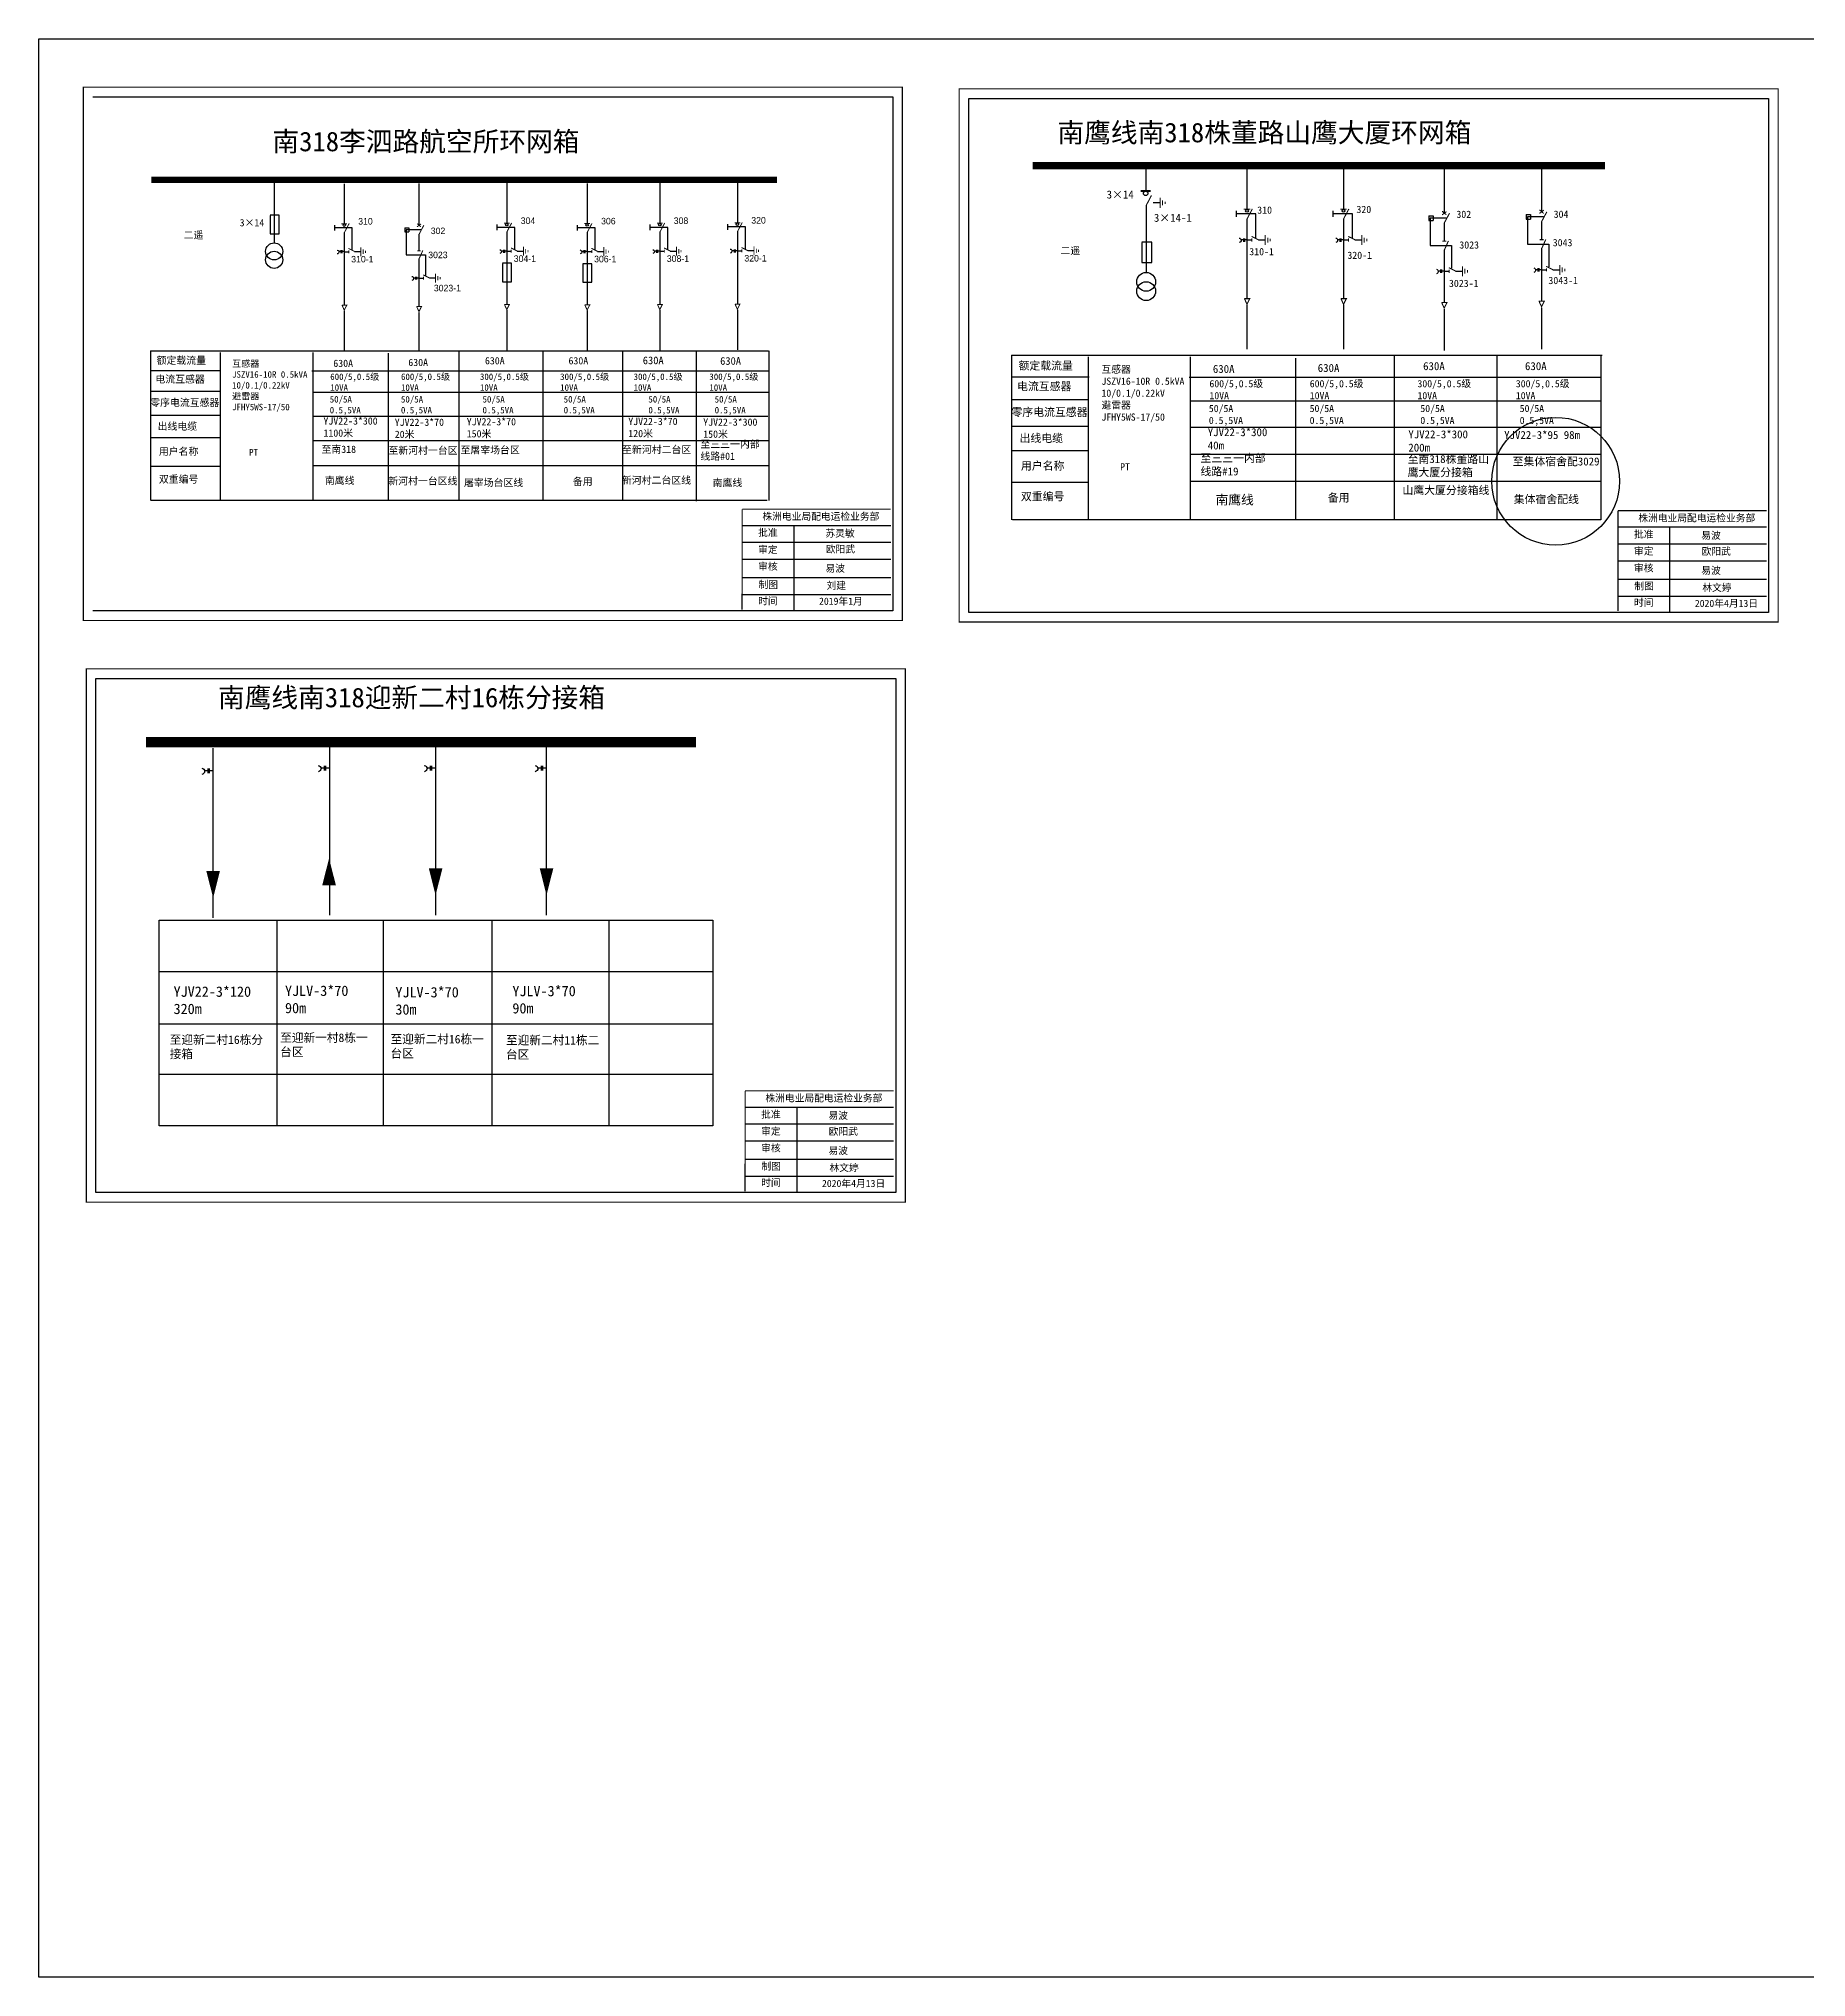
# Model space of a CAD drawing. Extents: x -194 to 226, y -192 to 105.
# Drawn here: x -194.2 to 76.5, y -191.9 to 105.1 of the extents above; entities that cross this region are included whole.
import ezdxf

# ---------------------------------------------------------------- set-up
doc = ezdxf.new("R2010")
doc.units = 0
doc.header["$LTSCALE"] = 0.774411
doc.linetypes.add('ACAD_ISO02W100', pattern=[15, 12, -3])
doc.linetypes.add('CENTER', pattern=[50.8, 31.75, -6.35, 6.35, -6.35])
doc.layers.get('0').update_dxf_attribs({"linetype": 'CONTINUOUS'})
doc.layers.add('1', color=7, linetype='CONTINUOUS')
doc.layers.add('2', color=7, linetype='CONTINUOUS')
doc.styles.add('hztxt_txtstyle_0.00_0_0', font='simkai.ttf')
doc.styles.add('hztxt_txtstyle_1.80_0_0', font='', dxfattribs={"height": 1.8, "bigfont": 'hztxt.shx'})
doc.styles.add('hztxt_txtstyle_2.70_0_0', font='simkai.ttf', dxfattribs={"height": 2.7})
doc.styles.add('KaiTi_txtstyle_1.22_0_0', font='simkai.ttf', dxfattribs={"height": 1.220356})
doc.styles.add('SimSun_txtstyle_1.09_0_0', font='', dxfattribs={"height": 1.0944})
doc.styles.get("Standard").update_dxf_attribs({"font": '', "height": 2.5})
doc.styles.add('字体', font='', dxfattribs={"height": 2.5})
doc.styles.get('hztxt_txtstyle_1.80_0_0').set_extended_font_data('hztxt')
doc.styles.get('SimSun_txtstyle_1.09_0_0').set_extended_font_data('SimSun')
doc.styles.get('Standard').set_extended_font_data('SimSun')
doc.styles.get('字体').set_extended_font_data('SimSun')

# ---------------------------------------------------------------- blocks, each defined once
blk = doc.blocks.new('JD')
for points in [[(-2, 0.2), (-2, -0.2), (2, 0.2), (2, -0.2)], [(1, -1.2), (1, -0.8), (-1, -1.2), (-1, -0.8)], [(-0.5, -1.8), (-0.5, -2.2), (0.5, -1.8), (0.5, -2.2)]]:
    blk.add_trace(points)

msp = doc.modelspace()

# ---------------------------------------------------------------- linework, layer by layer
at = {"color": 0}
for p, q in [((-194.22, 105.09), (225.78, 105.09)), ((-158.17, 83.17), (-158.17, 73.84)), ((-24.6, 85.43), (-24.6, 81.81)), ((-9.13, 85.72), (-9.13, 79)), ((5.66, 85.72), (5.66, 79)), ((21.07, 85.41), (21.07, 78.35)), ((35.98, 85.62), (35.98, 78.56)), ((-147.42, 82.88), (-147.42, 76.77)), ((-135.98, 82.91), (-135.98, 76.49)), ((-122.53, 82.96), (-122.53, 76.85)), ((-110.22, 82.9), (-110.22, 76.79)), ((-99.08, 82.96), (-99.08, 76.85)), ((-87.2, 83.02), (-87.2, 76.91)), ((-24.58, 79.57), (-24.58, 69.32)), ((-23.5, 79.98), (-22.46, 79.98)), ((-9.13, 77.5), (-9.13, 65.29)), ((5.66, 77.5), (5.66, 65.29)), ((18.73, 77.97), (19.39, 77.97)), ((18.73, 77.97), (18.73, 77.24)), ((18.73, 77.24), (19.39, 77.24)), ((19.39, 77.97), (19.39, 77.24)), ((33.64, 78.18), (34.3, 78.18)), ((33.64, 78.18), (33.64, 77.45)), ((33.64, 77.45), (34.3, 77.45)), ((34.3, 78.18), (34.3, 77.45)), ((-147.42, 75.41), (-147.42, 64.3)), ((-138.12, 76.14), (-137.52, 76.14)), ((-138.12, 76.14), (-138.12, 75.48)), ((-138.12, 75.48), (-137.52, 75.48)), ((-137.52, 76.14), (-137.52, 75.48)), ((-135.98, 75.13), (-135.98, 72.65)), ((-122.53, 75.49), (-122.53, 64.39)), ((-110.22, 75.43), (-110.22, 64.33)), ((-99.08, 75.49), (-99.08, 64.39)), ((-87.2, 75.55), (-87.2, 64.45)), ((-9.13, 74.26), (-8.37, 74.26)), ((-7.38, 74.28), (-6.34, 74.28)), ((5.66, 74.26), (6.42, 74.26)), ((7.41, 74.28), (8.45, 74.28)), ((21.07, 76.85), (21.07, 74.13)), ((35.98, 77.06), (35.98, 74.34)), ((-147.42, 72.46), (-146.73, 72.46)), ((-145.83, 72.48), (-144.89, 72.48)), ((-135.98, 71.42), (-135.98, 64.11)), ((-122.53, 72.54), (-121.84, 72.54)), ((-120.93, 72.56), (-119.99, 72.56)), ((-110.22, 72.48), (-109.52, 72.48)), ((-108.62, 72.5), (-107.68, 72.5)), ((-99.08, 72.54), (-98.39, 72.54)), ((-97.49, 72.56), (-96.55, 72.56)), ((-87.2, 72.6), (-86.51, 72.6)), ((-85.61, 72.62), (-84.67, 72.62)), ((21.07, 72.77), (21.07, 64.73)), ((35.98, 72.98), (35.98, 64.94)), ((-135.98, 68.42), (-135.29, 68.42)), ((-134.39, 68.44), (-133.45, 68.44)), ((21.07, 69.47), (21.83, 69.47)), ((22.82, 69.49), (23.86, 69.49)), ((35.98, 69.68), (36.74, 69.68)), ((37.74, 69.7), (38.77, 69.7)), ((-166.35, 54.2), (-177.05, 54.2)), ((-166.39, 51.05), (-177.09, 51.05)), ((-33.33, 53.22), (-45.11, 53.22)), ((-33.38, 49.76), (-45.15, 49.76)), ((-166.39, 47.34), (-177.09, 47.34)), ((-33.38, 45.67), (-45.15, 45.67)), ((-166.43, 43.95), (-177.13, 43.95)), ((-33.42, 41.94), (-45.2, 41.94)), ((-166.39, 39.54), (-177.09, 39.54)), ((-33.38, 37.09), (-45.15, 37.09))]:
    msp.add_line(p, q, dxfattribs=at)
for p, q in [((-194.22, -191.91), (-194.22, 105.09)), ((225.78, -191.91), (-194.22, -191.91))]:
    msp.add_line(p, q)
at = {"color": 0, "linetype": 'ACAD_ISO02W100'}
for p, q in [((21.4, 77.59), (18.94, 77.59)), ((18.94, 77.59), (18.94, 73.4)), ((36.31, 77.8), (33.85, 77.8)), ((33.85, 77.8), (33.85, 73.61)), ((-135.68, 75.8), (-137.92, 75.8)), ((-137.92, 75.8), (-137.92, 71.99)), ((-137.92, 71.99), (-134.97, 71.99)), ((-134.97, 71.99), (-134.97, 68.84)), ((18.94, 73.4), (22.19, 73.4)), ((22.19, 73.4), (22.19, 69.94)), ((33.85, 73.61), (37.1, 73.61)), ((37.1, 73.61), (37.1, 70.15))]:
    msp.add_line(p, q, dxfattribs=at)
at = {"color": 0, "linetype": 'CENTER'}
for p, q in [((-147.42, 63.41), (-147.42, 57.27)), ((-135.98, 63.13), (-135.98, 57.36)), ((-122.52, 63.49), (-122.52, 57.35)), ((-110.21, 63.43), (-110.21, 57.29)), ((-99.08, 63.49), (-99.08, 57.35)), ((-87.2, 63.55), (-87.2, 57.41)), ((-9.13, 64.3), (-9.13, 57.55)), ((5.66, 64.3), (5.66, 57.55)), ((21.08, 63.65), (21.08, 57.31)), ((35.99, 63.86), (35.99, 57.52))]:
    msp.add_line(p, q, dxfattribs=at)
at = {"color": 0, "linetype": 'Continuous'}
for p, q in [((-177.12, 57.28), (-82.45, 57.28)), ((-177.07, 34.34), (-177.07, 57.28)), ((-166.45, 57.04), (-166.45, 34.35)), ((-152.24, 57.04), (-152.24, 34.35)), ((-140.72, 56.89), (-140.72, 34.36)), ((-129.89, 57.24), (-129.89, 34.35)), ((-117, 57.24), (-117, 34.35)), ((-104.8, 57.23), (-104.8, 34.33)), ((-93.53, 57.15), (-93.53, 34.25)), ((-82.4, 57.27), (-82.4, 34.33)), ((-45.18, 56.61), (45.26, 56.61)), ((-45.13, 31.38), (-45.13, 56.61)), ((13.42, 56.57), (13.42, 31.38)), ((29.15, 56.57), (29.15, 31.38)), ((45.09, 56.55), (45.09, 31.36)), ((-152.41, 54.22), (-82.42, 54.22)), ((-33.44, 56.34), (-33.44, 31.38)), ((-17.81, 56.34), (-17.81, 31.38)), ((-1.7, 56.17), (-1.7, 31.4)), ((-152.24, 50.92), (-82.4, 50.92)), ((-18, 53.24), (45.09, 53.24)), ((-17.81, 49.62), (45.09, 49.62)), ((-152.24, 47.24), (-82.51, 47.24)), ((-17.81, 45.57), (45.09, 45.57)), ((-152.24, 43.51), (-82.32, 43.51)), ((-152.24, 39.72), (-82.42, 39.72)), ((-17.81, 41.46), (45.09, 41.46)), ((-17.81, 37.29), (45.09, 37.29)), ((-82.66, 34.34), (-177, 34.34)), ((-86.46, 30.53), (-63.71, 30.53)), ((-78.57, 30.53), (-78.57, 17.6)), ((45.09, 31.38), (-45.05, 31.38)), ((47.71, 30.29), (70.46, 30.29)), ((55.61, 30.29), (55.61, 17.36)), ((-86.46, 27.94), (-63.71, 27.94)), ((47.71, 27.69), (70.46, 27.69)), ((-86.46, 25.35), (-63.71, 25.35)), ((47.71, 25.1), (70.46, 25.1)), ((-86.46, 22.52), (-63.71, 22.52)), ((47.71, 22.28), (70.46, 22.28)), ((-86.46, 19.93), (-63.71, 19.93)), ((47.71, 19.68), (70.46, 19.68)), ((-86.01, -58.59), (-63.26, -58.59)), ((-78.11, -58.59), (-78.11, -71.52)), ((-86.01, -61.18), (-63.26, -61.18)), ((-86.01, -63.77), (-63.26, -63.77)), ((-86.01, -66.6), (-63.26, -66.6)), ((-86.01, -69.19), (-63.26, -69.19))]:
    msp.add_line(p, q, dxfattribs=at)
at = {"linetype": 'Continuous'}
for p, q in [((-175.78, -61.47), (-175.78, -29.96)), ((-175.78, -29.96), (-90.96, -29.96)), ((-157.74, -29.99), (-157.74, -61.52)), ((-141.48, -29.99), (-141.48, -61.52)), ((-124.82, -29.99), (-124.82, -61.52)), ((-106.9, -30.04), (-106.9, -61.35)), ((-90.96, -29.96), (-90.96, -61.47)), ((-175.78, -37.84), (-91, -37.84)), ((-175.78, -45.83), (-91, -45.83)), ((-175.78, -53.53), (-91, -53.53)), ((-90.96, -61.47), (-175.78, -61.47))]:
    msp.add_line(p, q, dxfattribs=at)
at = {"color": 0, "linetype": 'Continuous', "const_width": 0.182}
for points in [[(-187.4, 97.66), (-61.92, 97.66), (-61.92, 15.96), (-187.4, 15.96)], [(-53.23, 97.42), (72.25, 97.42), (72.25, 15.72), (-53.23, 15.72)], [(-186.95, 8.54), (-61.47, 8.54), (-61.47, -73.16), (-186.95, -73.16)]]:
    msp.add_lwpolyline(points, close=True, dxfattribs=at)
at = {"color": 0, "linetype": 'Continuous'}
msp.add_lwpolyline([(-185.93, 96.19), (-63.4, 96.19), (-63.4, 17.44), (-185.93, 17.44)], dxfattribs=at)
for points in [[(-51.75, 95.94), (70.78, 95.94), (70.78, 17.19), (-51.75, 17.19)], [(-185.47, 7.06), (-62.94, 7.06), (-62.94, -71.69), (-185.47, -71.69)]]:
    msp.add_lwpolyline(points, close=True, dxfattribs=at)
at = {"color": 0}
for points, const_width in [([(-41.97, 85.64), (45.71, 85.64)], 1.1), ([(-177, 83.48), (-81.15, 83.48)], 0.998), ([(-25.42, 81.76), (-23.88, 81.76)], 0.261), ([(-24.58, 79.53), (-23.76, 81.09)], 0.165), ([(-9.62, 78.98), (-8.64, 78.98)], 0.165), ([(-9.13, 77.46), (-8.31, 79.02)], 0.165), ([(5.17, 78.98), (6.14, 78.98)], 0.165), ([(5.66, 77.46), (6.48, 79.02)], 0.165), ([(20.76, 78.66), (21.41, 78.12)], 0.165), ([(20.76, 78.11), (21.43, 78.61)], 0.165), ([(21.07, 76.81), (21.9, 78.37)], 0.165), ([(35.68, 78.87), (36.32, 78.33)], 0.165), ([(35.67, 78.32), (36.34, 78.82)], 0.165), ([(35.98, 77.02), (36.81, 78.58)], 0.165), ([(-147.86, 76.75), (-146.98, 76.75)], 0.15), ([(-147.42, 75.37), (-146.67, 76.79)], 0.15), ([(-136.26, 76.77), (-135.68, 76.28)], 0.15), ([(-136.27, 76.27), (-135.66, 76.72)], 0.15), ([(-135.98, 75.09), (-135.24, 76.51)], 0.15), ([(-122.97, 76.83), (-122.08, 76.83)], 0.15), ([(-122.53, 75.45), (-121.78, 76.87)], 0.15), ([(-110.66, 76.77), (-109.77, 76.77)], 0.15), ([(-110.22, 75.39), (-109.47, 76.81)], 0.15), ([(-99.52, 76.83), (-98.64, 76.83)], 0.15), ([(-99.08, 75.45), (-98.33, 76.87)], 0.15), ([(-87.64, 76.89), (-86.76, 76.89)], 0.15), ([(-87.2, 75.51), (-86.45, 76.93)], 0.15), ([(-8.41, 74.8), (-7.31, 74.26)], 0.165), ([(-8.37, 74.51), (-8.37, 74)], 0.165), ([(6.38, 74.8), (7.47, 74.26)], 0.165), ([(6.42, 74.51), (6.42, 74)], 0.165), ([(35.69, 74.3), (36.3, 74.3)], 0.165), ([(35.95, 72.78), (36.64, 74.33)], 0.165), ([(-146.77, 72.96), (-145.77, 72.46)], 0.15), ([(-146.73, 72.69), (-146.73, 72.23)], 0.15), ([(-136.25, 72.61), (-135.7, 72.61)], 0.15), ([(-136.02, 71.23), (-135.39, 72.65)], 0.15), ([(-121.87, 73.04), (-120.88, 72.54)], 0.15), ([(-121.84, 72.77), (-121.84, 72.31)], 0.15), ([(-109.56, 72.98), (-108.56, 72.48)], 0.15), ([(-109.52, 72.71), (-109.52, 72.25)], 0.15), ([(-98.43, 73.04), (-97.43, 72.54)], 0.15), ([(-98.39, 72.77), (-98.39, 72.31)], 0.15), ([(-86.55, 73.1), (-85.55, 72.6)], 0.15), ([(-86.51, 72.83), (-86.51, 72.37)], 0.15), ([(20.78, 74.09), (21.39, 74.09)], 0.165), ([(21.04, 72.57), (21.73, 74.12)], 0.165), ([(-135.33, 68.91), (-134.33, 68.42)], 0.15), ([(-135.29, 68.65), (-135.29, 68.19)], 0.15), ([(21.79, 70.02), (22.89, 69.47)], 0.165), ([(21.83, 69.72), (21.83, 69.22)], 0.165), ([(36.7, 70.23), (37.8, 69.68)], 0.165), ([(36.74, 69.93), (36.74, 69.43)], 0.165), ([(-9.53, 65.26), (-8.7, 65.26), (-9.13, 64.41), (-9.52, 65.28)], 0.165), ([(5.25, 65.26), (6.09, 65.26), (5.66, 64.41), (5.26, 65.28)], 0.165), ([(-147.79, 64.28), (-147.03, 64.28), (-147.42, 63.51), (-147.78, 64.3)], 0.15), ([(-136.35, 64.06), (-135.59, 64.06), (-135.98, 63.29), (-136.34, 64.08)], 0.15), ([(-122.89, 64.37), (-122.13, 64.37), (-122.52, 63.59), (-122.89, 64.38)], 0.15), ([(-110.58, 64.3), (-109.82, 64.3), (-110.21, 63.53), (-110.57, 64.32)], 0.15), ([(-99.45, 64.37), (-98.69, 64.37), (-99.08, 63.59), (-99.44, 64.38)], 0.15), ([(-87.57, 64.43), (-86.81, 64.43), (-87.2, 63.65), (-87.56, 64.44)], 0.15), ([(20.67, 64.68), (21.51, 64.68), (21.08, 63.83), (20.68, 64.7)], 0.165), ([(35.58, 64.89), (36.42, 64.89), (35.99, 64.04), (35.59, 64.91)], 0.165)]:
    msp.add_lwpolyline(points, dxfattribs=dict(at, const_width=const_width))
for points in [[(-158.76, 78.01), (-158.76, 75.21), (-157.38, 75.21), (-157.38, 78.04), (-158.76, 78.04)], [(-10.79, 78.73), (-10.79, 77.81)], [(4, 78.73), (4, 77.81)], [(-148.93, 76.52), (-148.93, 75.69)], [(-124.04, 76.61), (-124.04, 75.77)], [(-111.73, 76.54), (-111.73, 75.71)], [(-100.59, 76.61), (-100.59, 75.77)], [(-88.71, 76.67), (-88.71, 75.83)], [(-9.68, 74.26), (-10.03, 74.26)], [(-9.68, 74.49), (-9.68, 73.99)], [(-9.53, 74.49), (-9.53, 73.99)], [(-9.13, 74.26), (-9.53, 74.26)], [(5.1, 74.26), (4.76, 74.26)], [(5.1, 74.49), (5.1, 73.99)], [(5.26, 74.49), (5.26, 73.99)], [(5.66, 74.26), (5.26, 74.26)], [(-147.93, 72.47), (-148.24, 72.47)], [(-147.93, 72.68), (-147.93, 72.22)], [(-147.79, 72.68), (-147.79, 72.22)], [(-147.42, 72.47), (-147.79, 72.47)], [(-123.03, 72.55), (-123.35, 72.55)], [(-123.03, 72.76), (-123.03, 72.3)], [(-122.89, 72.76), (-122.89, 72.3)], [(-122.53, 72.55), (-122.89, 72.55)], [(-110.72, 72.49), (-111.03, 72.49)], [(-110.72, 72.7), (-110.72, 72.24)], [(-110.58, 72.7), (-110.58, 72.24)], [(-110.22, 72.49), (-110.58, 72.49)], [(-99.58, 72.55), (-99.9, 72.55)], [(-99.58, 72.76), (-99.58, 72.3)], [(-99.44, 72.76), (-99.44, 72.3)], [(-99.08, 72.55), (-99.44, 72.55)], [(-87.71, 72.61), (-88.02, 72.61)], [(-87.71, 72.82), (-87.71, 72.36)], [(-87.56, 72.82), (-87.56, 72.36)], [(-87.2, 72.61), (-87.56, 72.61)], [(-25.23, 73.89), (-25.23, 70.81), (-23.71, 70.81), (-23.71, 73.93), (-25.23, 73.93)], [(-136.49, 68.42), (-136.8, 68.42)], [(-136.49, 68.63), (-136.49, 68.18)], [(-136.35, 68.63), (-136.35, 68.18)], [(-135.99, 68.42), (-136.35, 68.42)], [(-123.18, 70.66), (-123.18, 67.86), (-121.8, 67.86), (-121.8, 70.69), (-123.18, 70.69)], [(-110.89, 70.58), (-110.89, 67.78), (-109.5, 67.78), (-109.5, 70.61), (-110.89, 70.61)], [(20.52, 69.48), (20.17, 69.48)], [(20.52, 69.71), (20.52, 69.21)], [(20.67, 69.71), (20.67, 69.21)], [(21.07, 69.48), (20.67, 69.48)], [(35.43, 69.69), (35.08, 69.69)], [(35.43, 69.92), (35.43, 69.42)], [(35.58, 69.92), (35.58, 69.42)], [(35.98, 69.69), (35.58, 69.69)]]:
    msp.add_lwpolyline(points, dxfattribs=at)
at = {"color": 0, "linetype": 'ACAD_ISO02W100'}
for points in [[(-7.78, 74.51), (-7.78, 78.27), (-10.79, 78.27)], [(7.01, 74.51), (7.01, 78.27), (4, 78.27)], [(-146.2, 72.69), (-146.2, 76.11), (-148.93, 76.11)], [(-121.3, 72.78), (-121.3, 76.19), (-124.04, 76.19)], [(-108.99, 72.71), (-108.99, 76.13), (-111.73, 76.13)], [(-97.85, 72.78), (-97.85, 76.19), (-100.59, 76.19)], [(-85.97, 72.84), (-85.97, 76.25), (-88.71, 76.25)]]:
    msp.add_lwpolyline(points, dxfattribs=at)
at = {"color": 0}
for points in [[(-10.33, 74.55, -0.877934), (-10.31, 73.88)], [(4.46, 74.55, -0.877934), (4.47, 73.88)], [(-148.51, 72.72, -0.877934), (-148.5, 72.12)], [(-123.61, 72.8, -0.877934), (-123.6, 72.2)], [(-111.3, 72.74, -0.877934), (-111.29, 72.14)], [(-100.17, 72.8, -0.877934), (-100.16, 72.2)], [(-88.29, 72.87, -0.877934), (-88.28, 72.26)], [(-137.07, 68.68, -0.877934), (-137.06, 68.07)], [(19.88, 69.76, -0.877934), (19.89, 69.09)], [(34.79, 69.97, -0.877934), (34.8, 69.3)]]:
    msp.add_lwpolyline(points, format="xyb", dxfattribs=at)
at = {"color": 0, "linetype": 'Continuous', "const_width": 0.182}
for points in [[(-86.46, 33.01), (-86.48, 17.64)], [(-86.46, 33.01), (-63.71, 33.01)], [(47.71, 32.77), (47.7, 17.4)], [(47.71, 32.77), (70.46, 32.77)], [(-86.01, -56.11), (-86.02, -71.48)], [(-86.01, -56.11), (-63.26, -56.11)]]:
    msp.add_lwpolyline(points, dxfattribs=at)
at = {"color": 0}
for centre, radius in [((-24.65, 81.39), 0.335), ((-9.13, 78.74), 0.211), ((5.66, 78.74), 0.211), ((-147.42, 76.54), 0.192), ((-122.53, 76.62), 0.192), ((-110.22, 76.56), 0.192), ((-99.08, 76.62), 0.192), ((-87.2, 76.68), 0.192)]:
    msp.add_circle(centre, radius, dxfattribs=at)
at = {"color": 1, "linetype": 'Continuous'}
msp.add_circle((38.16, 37.29), 9.79, dxfattribs=at)
at = {"layer": '1'}
for p, q in [((-167.55, -3.61), (-167.55, -23.36)), ((-149.71, -3.2), (-149.71, -22.95)), ((-133.47, -3.2), (-133.47, -22.95)), ((-116.49, -3.2), (-116.49, -22.95)), ((-167.55, -24.89), (-167.55, -29.59)), ((-149.7, -24.48), (-149.7, -29.18)), ((-133.46, -24.48), (-133.46, -29.18)), ((-116.48, -24.48), (-116.48, -29.18))]:
    msp.add_line(p, q, dxfattribs=at)
at = {"layer": '1', "const_width": 1.56}
msp.add_lwpolyline([(-177.78, -2.68), (-93.52, -2.68)], dxfattribs=at)
at = {"layer": '1'}
for points, format in [([(-169.25, -6.67, -0.877934), (-169.23, -7.62)], "xyb"), ([(-151.41, -6.26, -0.877934), (-151.39, -7.21)], "xyb"), ([(-135.17, -6.26, -0.877934), (-135.15, -7.21)], "xyb"), ([(-118.19, -6.26, -0.877934), (-118.17, -7.21)], "xyb"), ([(-149.75, -24.6, 2.08, 0, 0), (-149.75, -20.48, 0, 0, 0)], "xyseb"), ([(-167.51, -22.43, 2.08, 0, 0), (-167.51, -26.56, 0, 0, 0)], "xyseb"), ([(-133.43, -22.02, 2.08, 0, 0), (-133.43, -26.15, 0, 0, 0)], "xyseb"), ([(-116.44, -22.02, 2.08, 0, 0), (-116.44, -26.15, 0, 0, 0)], "xyseb")]:
    msp.add_lwpolyline(points, format=format, dxfattribs=at)
for points in [[(-168.34, -7.07), (-168.83, -7.07)], [(-168.34, -6.74), (-168.34, -7.45)], [(-168.12, -6.74), (-168.12, -7.45)], [(-167.56, -7.07), (-168.12, -7.07)], [(-150.5, -6.66), (-150.99, -6.66)], [(-150.5, -6.33), (-150.5, -7.04)], [(-150.28, -6.33), (-150.28, -7.04)], [(-149.71, -6.66), (-150.28, -6.66)], [(-134.26, -6.66), (-134.75, -6.66)], [(-134.26, -6.33), (-134.26, -7.04)], [(-134.04, -6.33), (-134.04, -7.04)], [(-133.47, -6.66), (-134.04, -6.66)], [(-117.28, -6.66), (-117.77, -6.66)], [(-117.28, -6.33), (-117.28, -7.04)], [(-117.06, -6.33), (-117.06, -7.04)], [(-116.49, -6.66), (-117.06, -6.66)]]:
    msp.add_lwpolyline(points, dxfattribs=at)
at = {"layer": '2', "color": 0}
for centre, radius in [((-158.16, 72.51), 1.31), ((-158.16, 71.21), 1.31), ((-24.57, 67.85), 1.44), ((-24.57, 66.42), 1.44)]:
    msp.add_circle(centre, radius, dxfattribs=at)

# ---------------------------------------------------------------- block references
at = {"color": 0, "rotation": 90}
for p, xscale, yscale, zscale in [((-22.45, 79.95), 0.3844120780053792, 0.3844120780053792, 0.3844120780054647), ((-6.33, 74.25), 0.3844120780053792, 0.3844120780053792, 0.3844120780054647), ((8.46, 74.25), 0.3844120780053792, 0.3844120780053792, 0.3844120780054647), ((-144.88, 72.45), 0.3494655254594932, 0.3494655254594932, 0.3494655254595134), ((-119.98, 72.53), 0.3494655254594932, 0.3494655254594932, 0.3494655254595134), ((-107.67, 72.47), 0.3494655254594932, 0.3494655254594932, 0.3494655254595134), ((-96.53, 72.53), 0.3494655254594932, 0.3494655254594932, 0.3494655254595134), ((-84.65, 72.59), 0.3494655254594932, 0.3494655254594932, 0.3494655254595134), ((-133.44, 68.41), 0.3494655254594932, 0.3494655254594932, 0.3494655254595134), ((23.87, 69.46), 0.3844120780053792, 0.3844120780053792, 0.3844120780054647), ((38.79, 69.67), 0.3844120780053792, 0.3844120780053792, 0.3844120780054647)]:
    msp.add_blockref('JD', p, dxfattribs=dict(at, xscale=xscale, yscale=yscale, zscale=zscale))

# ---------------------------------------------------------------- texts
at = {"color": 0, "linetype": 'Continuous', "style": 'hztxt_txtstyle_2.70_0_0'}
for s, height, p in [('3×14', 1.22, (-30.63, 80.61)), ('3×14', 1.109, (-163.45, 76.35)), ('3×14-1', 1.22, (-23.39, 77.04)), ('310', 1.109, (-7.56, 78.28)), ('320', 1.109, (7.64, 78.39)), ('302', 1.109, (22.95, 77.64)), ('304', 1.109, (37.85, 77.65)), ('3043', 1.109, (37.71, 73.3)), ('310-1', 1.109, (-8.78, 71.92)), ('320-1', 1.109, (6.25, 71.36)), ('3023', 1.109, (23.4, 72.94)), ('3043-1', 1.109, (37.05, 67.5)), ('3023-1', 1.109, (21.81, 67.06))]:
    msp.add_text(s, height=height, dxfattribs=at).set_placement(p)
at = {"color": 0, "style": 'hztxt_txtstyle_1.80_0_0'}
for s, p in [('310', (-145.29, 76.62)), ('304', (-120.39, 76.71)), ('306', (-108.08, 76.65)), ('308', (-96.95, 76.71)), ('320', (-85.07, 76.77)), ('302', (-134.17, 75.16)), ('310-1', (-146.36, 70.82)), ('3023', (-134.56, 71.47)), ('304-1', (-121.46, 70.9)), ('306-1', (-109.15, 70.84)), ('308-1', (-98.01, 70.9)), ('320-1', (-86.13, 70.96)), ('3023-1', (-133.7, 66.39))]:
    msp.add_text(s, height=0.998, dxfattribs=at).set_placement(p)
at = {"color": 0, "linetype": 'Continuous', "attachment_point": 1}
for s, insert, char_height, width, style in [('南鹰线南318株董路山鹰大厦环网箱', (-38.17, 92.22), 3, 85.7498, '字体'), ('{\\C256;南318李泗路航空所环网箱}', (-158.43, 90.85), 3, 90.5642, '字体'), ('{\\fSimSun|b0|i0|c134|p2;二遥}', (-172.02, 75.56), 1.1026, 8.5785, 'hztxt_txtstyle_0.00_0_0'), ('{\\fSimSun|b0|i0|c134|p2;二遥}', (-37.69, 73.16), 1.1026, 8.5785, 'hztxt_txtstyle_0.00_0_0'), ('{\\fSimSun|b0|i0|c134|p2;额定载流量}', (-176.17, 56.37), 1.1094, 17.8852, 'hztxt_txtstyle_2.70_0_0'), ('{\\fSimSun|b0|i0|c134|p2;电流互感器}', (-176.36, 53.49), 1.1094, 17.8852, 'hztxt_txtstyle_2.70_0_0'), ('\\A1;{\\fSimSun|b0|i0|c134|p2;互感器\\PJSZV16-10R 0.5kVA\\P10/0.1/0.22kV\\P避雷器\\PJFHY5WS-17/50}', (-164.61, 55.82), 0.9985, 18.4113, 'hztxt_txtstyle_2.70_0_0'), ('\\A1;{\\fSimSun|b0|i0|c134|p2;600/5,0.5级\\P10VA}', (-149.57, 53.81), 0.9985, 18.4113, 'hztxt_txtstyle_2.70_0_0'), ('{\\fSimSun|b0|i0|c134|p2;630A}', (-149.1, 55.92), 1.1094, 17.8852, 'hztxt_txtstyle_2.70_0_0'), ('\\A1;{\\fSimSun|b0|i0|c134|p2;600/5,0.5级\\P10VA}', (-138.73, 53.81), 0.9985, 18.4113, 'hztxt_txtstyle_2.70_0_0'), ('{\\fSimSun|b0|i0|c134|p2;630A}', (-137.61, 56.05), 1.1094, 17.8852, 'hztxt_txtstyle_2.70_0_0'), ('\\A1;{\\fSimSun|b0|i0|c134|p2;300/5,0.5级\\P10VA}', (-126.64, 53.81), 0.9985, 18.4113, 'hztxt_txtstyle_2.70_0_0'), ('{\\fSimSun|b0|i0|c134|p2;630A}', (-125.87, 56.31), 1.1094, 17.8852, 'hztxt_txtstyle_2.70_0_0'), ('\\A1;{\\fSimSun|b0|i0|c134|p2;300/5,0.5级\\P10VA}', (-114.35, 53.81), 0.9985, 18.4113, 'hztxt_txtstyle_2.70_0_0'), ('{\\fSimSun|b0|i0|c134|p2;630A}', (-113.07, 56.31), 1.1094, 17.8852, 'hztxt_txtstyle_2.70_0_0'), ('\\A1;{\\fSimSun|b0|i0|c134|p2;300/5,0.5级\\P10VA}', (-103.1, 53.81), 0.9985, 18.4113, 'hztxt_txtstyle_2.70_0_0'), ('{\\fSimSun|b0|i0|c134|p2;630A}', (-101.69, 56.4), 1.1757, 9.454, 'hztxt_txtstyle_0.00_0_0'), ('\\A1;{\\fSimSun|b0|i0|c134|p2;300/5,0.5级\\P10VA}', (-91.49, 53.81), 0.9985, 18.4113, 'hztxt_txtstyle_2.70_0_0'), ('{\\fSimSun|b0|i0|c134|p2;630A}', (-89.84, 56.31), 1.1757, 9.454, 'hztxt_txtstyle_0.00_0_0'), ('{\\fSimSun|b0|i0|c134|p2;额定载流量}', (-44.13, 55.61), 1.2204, 19.6738, 'hztxt_txtstyle_2.70_0_0'), ('\\A1;{\\fSimSun|b0|i0|c134|p2;互感器\\PJSZV16-10R 0.5kVA\\P10/0.1/0.22kV\\P避雷器\\PJFHY5WS-17/50}', (-31.42, 55), 1.0983, 20.2524, 'hztxt_txtstyle_2.70_0_0'), ('{\\fSimSun|b0|i0|c134|p2;630A}', (-14.36, 55.11), 1.2204, 19.6738, 'hztxt_txtstyle_2.70_0_0'), ('{\\fSimSun|b0|i0|c134|p2;630A}', (1.71, 55.26), 1.2204, 19.6738, 'hztxt_txtstyle_2.70_0_0'), ('{\\fSimSun|b0|i0|c134|p2;630A}', (17.85, 55.54), 1.2204, 19.6738, 'hztxt_txtstyle_2.70_0_0'), ('{\\fSimSun|b0|i0|c134|p2;630A}', (33.46, 55.54), 1.2204, 19.6738, 'hztxt_txtstyle_2.70_0_0'), ('{\\fSimSun|b0|i0|c134|p2;电流互感器}', (-44.35, 52.44), 1.2204, 19.6738, 'hztxt_txtstyle_2.70_0_0'), ('\\A1;{\\fSimSun|b0|i0|c134|p2;600/5,0.5级\\P10VA}', (-14.88, 52.79), 1.0983, 20.2524, 'hztxt_txtstyle_2.70_0_0'), ('\\A1;{\\fSimSun|b0|i0|c134|p2;600/5,0.5级\\P10VA}', (0.49, 52.79), 1.0983, 20.2524, 'hztxt_txtstyle_2.70_0_0'), ('\\A1;{\\fSimSun|b0|i0|c134|p2;300/5,0.5级\\P10VA}', (16.99, 52.79), 1.0983, 20.2524, 'hztxt_txtstyle_2.70_0_0'), ('\\A1;{\\fSimSun|b0|i0|c134|p2;300/5,0.5级\\P10VA}', (32.06, 52.79), 1.0983, 20.2524, 'hztxt_txtstyle_2.70_0_0'), ('{\\fSimSun|b0|i0|c134|p2;零序电流互感器}', (-177.15, 49.91), 1.1094, 17.8852, 'hztxt_txtstyle_2.70_0_0'), ('{\\fSimSun|b0|i0|c134|p2;50/5A\\P0.5,5VA}', (-149.65, 50.35), 0.9985, 17.8852, 'hztxt_txtstyle_2.70_0_0'), ('{\\fSimSun|b0|i0|c134|p2;50/5A\\P0.5,5VA}', (-138.74, 50.35), 0.9985, 17.8852, 'hztxt_txtstyle_2.70_0_0'), ('{\\fSimSun|b0|i0|c134|p2;50/5A\\P0.5,5VA}', (-126.24, 50.35), 0.9985, 17.8852, 'hztxt_txtstyle_2.70_0_0'), ('{\\fSimSun|b0|i0|c134|p2;50/5A\\P0.5,5VA}', (-113.81, 50.35), 0.9985, 17.8852, 'hztxt_txtstyle_2.70_0_0'), ('{\\fSimSun|b0|i0|c134|p2;50/5A\\P0.5,5VA}', (-100.83, 50.35), 0.9985, 17.8852, 'hztxt_txtstyle_2.70_0_0'), ('{\\fSimSun|b0|i0|c134|p2;50/5A\\P0.5,5VA}', (-90.68, 50.35), 0.9985, 17.8852, 'hztxt_txtstyle_2.70_0_0'), ('{\\fSimSun|b0|i0|c134|p2;零序电流互感器}', (-45.21, 48.5), 1.2204, 19.6738, 'hztxt_txtstyle_2.70_0_0'), ('{\\fSimSun|b0|i0|c134|p2;50/5A\\P0.5,5VA}', (-14.97, 48.99), 1.0983, 19.6738, 'hztxt_txtstyle_2.70_0_0'), ('{\\fSimSun|b0|i0|c134|p2;50/5A\\P0.5,5VA}', (0.47, 48.99), 1.0983, 19.6738, 'hztxt_txtstyle_2.70_0_0'), ('{\\fSimSun|b0|i0|c134|p2;50/5A\\P0.5,5VA}', (17.43, 48.99), 1.0983, 19.6738, 'hztxt_txtstyle_2.70_0_0'), ('{\\fSimSun|b0|i0|c134|p2;50/5A\\P0.5,5VA}', (32.65, 48.99), 1.0983, 19.6738, 'hztxt_txtstyle_2.70_0_0'), ('{\\fSimSun|b0|i0|c134|p2;出线电缆}', (-176.01, 46.27), 1.1094, 17.8852, 'hztxt_txtstyle_2.70_0_0'), ('{\\fSimSun|b0|i0|c134|p2;YJV22-3*300\\P1100米}', (-150.61, 47.08), 1.1094, 17.8852, 'hztxt_txtstyle_2.70_0_0'), ('{\\fSimSun|b0|i0|c134|p2;YJV22-3*70\\P20米}', (-139.69, 46.89), 1.1094, 17.8852, 'hztxt_txtstyle_2.70_0_0'), ('{\\fSimSun|b0|i0|c134|p2;YJV22-3*70\\P150米}', (-128.66, 46.97), 1.1094, 17.8852, 'hztxt_txtstyle_2.70_0_0'), ('{\\fSimSun|b0|i0|c134|p2;YJV22-3*70\\P120米}', (-103.91, 47.01), 1.1094, 17.8852, 'hztxt_txtstyle_2.70_0_0'), ('{\\fSimSun|b0|i0|c134|p2;YJV22-3*300\\P150米}', (-92.43, 46.91), 1.1094, 17.8852, 'hztxt_txtstyle_2.70_0_0'), ('{\\fSimSun|b0|i0|c134|p2;出线电缆}', (-43.97, 44.5), 1.2204, 19.6738, 'hztxt_txtstyle_2.70_0_0'), ('YJV22-3*300\\P40m', (-15.14, 45.42), 1.2204, 19.6738, 'hztxt_txtstyle_2.70_0_0'), ('YJV22-3*300\\P200m', (15.59, 45.09), 1.2204, 19.6738, 'hztxt_txtstyle_2.70_0_0'), ('{\\fSimSun|b0|i0|c134|p2;用户名称}', (-175.82, 42.42), 1.1094, 17.8852, 'hztxt_txtstyle_2.70_0_0'), ('{\\fSimSun|b0|i0|c134|p2;PT}', (-162, 42.22), 1.0024, 7.7986, 'hztxt_txtstyle_0.00_0_0'), ('{\\fSimSun|b0|i0|c134|p2;至南318}', (-150.91, 42.75), 1.1094, 9.6036, 'hztxt_txtstyle_2.70_0_0'), ('{\\fSimSun|b0|i0|c134|p2;至新河村一台区}', (-140.65, 42.57), 1.1094, 12.4276, 'hztxt_txtstyle_2.70_0_0'), ('{\\fSimSun|b0|i0|c134|p2;至屠宰场台区}', (-129.61, 42.64), 1.1094, 12.4276, 'hztxt_txtstyle_2.70_0_0'), ('{\\fSimSun|b0|i0|c134|p2;至新河村二台区}', (-104.86, 42.69), 1.1094, 12.4276, 'hztxt_txtstyle_2.70_0_0'), ('{\\fSimSun|b0|i0|c134|p2;至三三一内部线路#01}', (-92.86, 43.53), 1.1094, 9.6036, 'hztxt_txtstyle_2.70_0_0'), ('{\\fSimSun|b0|i0|c134|p2;至三三一内部线路#19}', (-16.25, 41.44), 1.2204, 10.5639, 'hztxt_txtstyle_2.70_0_0'), ('{\\fSimSun|b0|i0|c134|p2;用户名称}', (-43.76, 40.27), 1.2204, 19.6738, 'hztxt_txtstyle_2.70_0_0'), ('{\\fSimSun|b0|i0|c134|p2;PT}', (-28.55, 40.05), 1.1026, 8.5785, 'hztxt_txtstyle_0.00_0_0'), ('{\\fSimSun|b0|i0|c134|p2;至南318株董路山鹰大厦分接箱}', (15.48, 41.3), 1.2204, 12.6319, 'hztxt_txtstyle_2.70_0_0'), ('{\\fSimSun|b0|i0|c134|p2;双重编号}', (-175.82, 38.16), 1.1094, 17.8852, 'hztxt_txtstyle_2.70_0_0'), ('{\\fSimSun|b0|i0|c134|p2;南鹰线}', (-150.4, 37.97), 1.1094, 12.4276, 'hztxt_txtstyle_2.70_0_0'), ('{\\fSimSun|b0|i0|c134|p2;新河村一台区线}', (-140.68, 37.88), 1.1094, 12.4276, 'hztxt_txtstyle_2.70_0_0'), ('{\\fSimSun|b0|i0|c134|p2;屠宰场台区线}', (-129.09, 37.64), 1.1094, 12.4276, 'hztxt_txtstyle_2.70_0_0'), ('{\\fSimSun|b0|i0|c134|p2;备用}', (-112.4, 37.81), 1.1094, 12.4276, 'hztxt_txtstyle_2.70_0_0'), ('{\\fSimSun|b0|i0|c134|p2;新河村二台区线}', (-104.89, 38), 1.1094, 12.4276, 'hztxt_txtstyle_2.70_0_0'), ('{\\fSimSun|b0|i0|c134|p2;南鹰线}', (-90.98, 37.62), 1.1094, 12.4276, 'hztxt_txtstyle_2.70_0_0'), ('{\\fSimSun|b0|i0|c134|p2;双重编号}', (-43.76, 35.58), 1.2204, 19.6738, 'hztxt_txtstyle_2.70_0_0'), ('{\\fSimSun|b0|i0|c134|p2;山鹰大厦分接箱线}', (14.69, 36.53), 1.2204, 12.6319, 'hztxt_txtstyle_2.70_0_0'), ('{\\fSimSun|b0|i0|c134|p2;备用}', (3.25, 35.38), 1.2204, 19.6738, 'hztxt_txtstyle_2.70_0_0'), ('{\\fKaiTi_GB2312|b0|i0|c134|p49;批准}', (-84.02, 29.97), 1.0944, 8.5588, '字体'), ('株洲电业局配电运检业务部', (-83.36, 32.46), 1.0944, 29.9201, '字体'), ('苏灵敏', (-73.71, 29.87), 1.094, 8.5588, '字体'), ('{\\fKaiTi_GB2312|b0|i0|c134|p49;批准}', (50.16, 29.72), 1.0944, 8.5588, '字体'), ('株洲电业局配电运检业务部', (50.82, 32.22), 1.0944, 29.9201, '字体'), ('\\f\uffbfﾬￌﾣﾤ_GB2312|b0|i0|c134|p49;审定', (-84.02, 27.37), 1.0944, 8.5588, '字体'), ('欧阳武', (-73.65, 27.44), 1.094, 8.5588, '字体'), ('\\f\uffbfﾬￌﾣﾤ_GB2312|b0|i0|c134|p49;审定', (50.16, 27.13), 1.0944, 8.5588, '字体'), ('欧阳武', (60.52, 27.11), 1.094, 8.5588, '字体'), ('\\f\uffbfﾬￌﾣﾤ_GB2312|b0|i0|c134|p49;审核', (-84.02, 24.79), 1.0944, 8.5588, '字体'), ('易波', (-73.71, 24.5), 1.094, 8.5588, '字体'), ('\\f\uffbfﾬￌﾣﾤ_GB2312|b0|i0|c134|p49;审核', (50.16, 24.55), 1.0944, 8.5588, '字体'), ('易波', (60.47, 24.17), 1.094, 8.5588, '字体'), ('\\f\uffbfﾬￌﾣﾤ_GB2312|b0|i0|c134|p49;制图', (-83.96, 22.01), 1.0944, 8.5588, '字体'), ('刘建', (-73.54, 21.87), 1.094, 8.5588, '字体'), ('\\f\uffbfﾬￌﾣﾤ_GB2312|b0|i0|c134|p49;制图', (50.21, 21.77), 1.0944, 8.5588, '字体'), ('\\f\uffbfﾬￌﾣﾤ_GB2312|b0|i0|c134|p49;时间', (-84.02, 19.5), 1.0944, 8.5588, '字体'), ('2019年1月', (-74.69, 19.46), 1.094, 16.0081, '字体'), ('\\f\uffbfﾬￌﾣﾤ_GB2312|b0|i0|c134|p49;时间', (50.16, 19.26), 1.0944, 8.5588, '字体'), ('南鹰线南318迎新二村16栋分接箱', (-166.77, 5.66), 3, 85.7498, '字体'), ('YJV22-3*120\\P320m', (-173.57, -40.11), 1.5865, 25.5759, 'hztxt_txtstyle_2.70_0_0'), ('YJLV-3*70 \\P90m', (-156.5, -39.98), 1.586, 25.5759, 'hztxt_txtstyle_2.70_0_0'), ('YJLV-3*70 \\P30m', (-139.59, -40.2), 1.586, 25.5759, 'hztxt_txtstyle_2.70_0_0'), ('YJLV-3*70 \\P90m', (-121.67, -40.02), 1.586, 25.5759, 'hztxt_txtstyle_2.70_0_0'), ('{\\fKaiTi_GB2312|b0|i0|c134|p49;批准}', (-83.56, -59.16), 1.0944, 8.5588, '字体'), ('株洲电业局配电运检业务部', (-82.9, -56.66), 1.0944, 29.9201, '字体'), ('\\f\uffbfﾬￌﾣﾤ_GB2312|b0|i0|c134|p49;审定', (-83.56, -61.75), 1.0944, 8.5588, '字体'), ('欧阳武', (-73.2, -61.77), 1.094, 8.5588, '字体'), ('\\f\uffbfﾬￌﾣﾤ_GB2312|b0|i0|c134|p49;审核', (-83.56, -64.33), 1.0944, 8.5588, '字体'), ('易波', (-73.25, -64.71), 1.094, 8.5588, '字体'), ('\\f\uffbfﾬￌﾣﾤ_GB2312|b0|i0|c134|p49;制图', (-83.51, -67.11), 1.0944, 8.5588, '字体'), ('\\f\uffbfﾬￌﾣﾤ_GB2312|b0|i0|c134|p49;时间', (-83.56, -69.62), 1.0944, 8.5588, '字体')]:
    msp.add_mtext(s, dxfattribs=dict(at, insert=insert, char_height=char_height, width=width, style=style))
at = {"color": 7, "linetype": 'Continuous', "attachment_point": 1}
for s, insert, char_height, width, style in [('YJV22-3*95 98m', (30.27, 44.99), 1.2204, 19.6738, 'KaiTi_txtstyle_1.22_0_0'), ('至集体宿舍配3029', (31.57, 40.93), 1.22, 12.6319, 'KaiTi_txtstyle_1.22_0_0'), ('集体宿舍配线', (31.74, 35.14), 1.22, 19.6738, 'KaiTi_txtstyle_1.22_0_0'), ('易波', (60.47, 29.54), 1.094, 8.5588, 'SimSun_txtstyle_1.09_0_0'), ('林文婷', (60.63, 21.54), 1.094, 8.5588, 'SimSun_txtstyle_1.09_0_0'), ('2020年4月13日', (59.48, 19.13), 1.094, 16.0081, 'SimSun_txtstyle_1.09_0_0'), ('易波', (-73.25, -59.33), 1.094, 8.5588, 'SimSun_txtstyle_1.09_0_0'), ('林文婷', (-73.09, -67.34), 1.094, 8.5588, 'SimSun_txtstyle_1.09_0_0'), ('2020年4月13日', (-74.24, -69.75), 1.094, 16.0081, 'SimSun_txtstyle_1.09_0_0')]:
    msp.add_mtext(s, dxfattribs=dict(at, insert=insert, char_height=char_height, width=width, style=style))
at = {"color": 0, "insert": (-13.94, 35.17), "char_height": 1.43, "width": 17.776, "attachment_point": 1}
msp.add_mtext('南鹰线', dxfattribs=at)
at = {"linetype": 'Continuous', "width": 14.4273, "attachment_point": 1, "style": '字体'}
for s, insert, char_height in [('至迎新二村16栋分接箱', (-174.16, -47.62), 1.3101), ('至迎新一村8栋一台区', (-157.24, -47.31), 1.31), ('至迎新二村16栋一台区', (-140.33, -47.53), 1.3101), ('至迎新二村11栋二台区', (-122.65, -47.7), 1.3101)]:
    msp.add_mtext(s, dxfattribs=dict(at, insert=insert, char_height=char_height))

doc.saveas('drawing.dxf')
